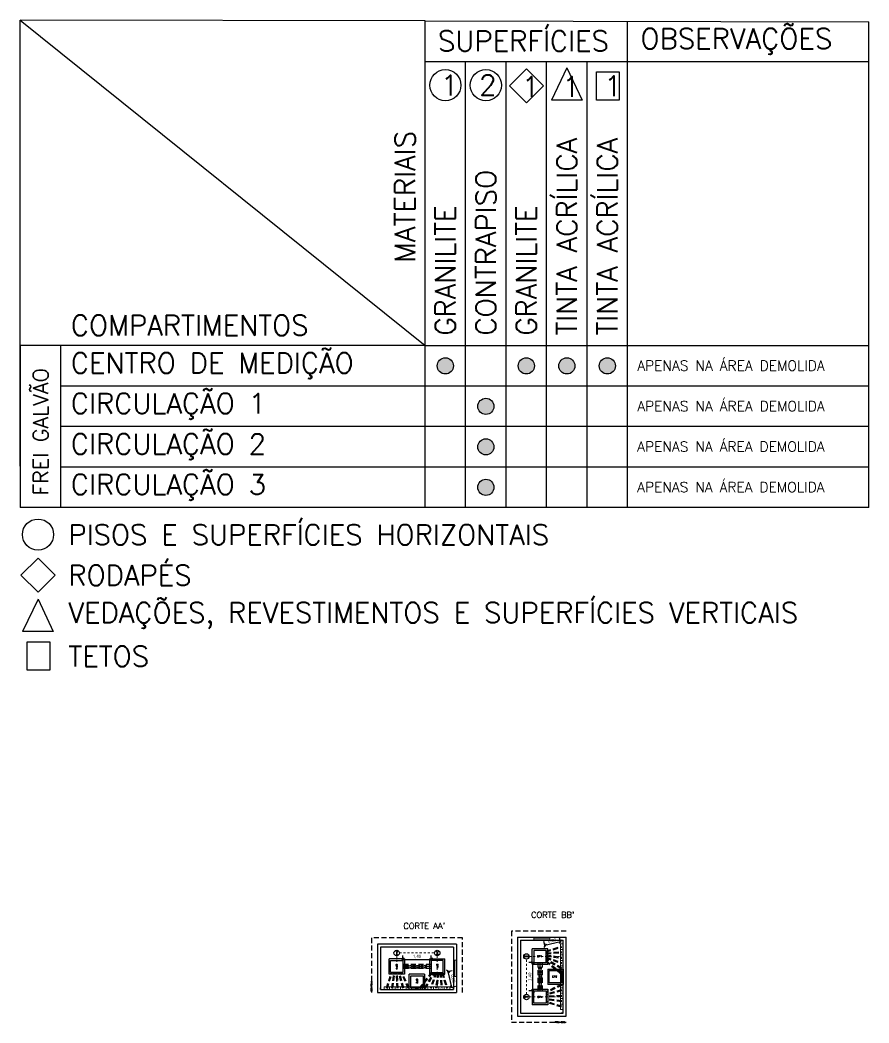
# Model space of a CAD drawing. Extents: x 0 to 11638, y -6007 to 0.
# Drawn here: x 10134.39 to 10176.32, y -5773.01 to -5723.47 of the extents above; entities that cross this region are included whole.
import ezdxf

# ---------------------------------------------------------------- set-up
doc = ezdxf.new("R2010")
doc.units = 0
doc.linetypes.add('ACAD_ISO02W100', pattern=[15, 12, -3])
doc.linetypes.add('CACHE', pattern=[0.375, 0.25, -0.125])
doc.layers.get('0').update_dxf_attribs({"linetype": 'CONTINUOUS'})
doc.layers.get('Defpoints').update_dxf_attribs({"linetype": 'CONTINUOUS'})
for name, color, linetype in [('035', 5, 'CONTINUOUS'), ('ARQ - Cotas', 1, 'CONTINUOUS'), ('ARQ - Projeções', 253, 'CACHE'), ('Símbolos - Quadro de Acabamentos', 7, 'CONTINUOUS')]:
    doc.layers.add(name, color=color, linetype=linetype)
for name, color, linetype, lineweight in [('ARQ - Esquadrias', 1, 'CONTINUOUS', 9), ('ELE-FIXADOR GELCAM', 160, 'CONTINUOUS', 20), ('Elétrica', 30, 'CONTINUOUS', 20)]:
    doc.layers.add(name, color=color, linetype=linetype, lineweight=lineweight)
doc.styles.add('ROMANS', font='romans.shx', dxfattribs={"height": 0.3})
doc.styles.get("Standard").update_dxf_attribs({"font": 'arial.ttf', "height": 0.15})
doc.dimstyles.get("Standard").update_dxf_attribs({"dimtxt": 0.1, "dimasz": 0.15, "dimexe": 0.2, "dimexo": 0.2, "dimgap": 0.05, "dimtad": 1, "dimzin": 0, "dimtxsty": 'STANDARD', "dimblk": 'OBLIQUE', "dimcen": 0.5, "dimclrd": 256, "dimclre": 256, "dimclrt": 256, "dimadec": 0, "dimazin": 0, "dimtfac": 1, "dimtmove": 0, "dimatfit": 3, "dimfxl": 0.1, "dimfxlon": 1, "dimtfillclr": 256, "dimtolj": 1, "dimtzin": 0, "dimlwd": -1, "dimarcsym": 0})

# ---------------------------------------------------------------- blocks, each defined once
blk = doc.blocks.new('_Oblique')
at = {"layer": 'ARQ - Esquadrias', "color": 0, "lineweight": -2}
blk.add_line((-0.5, -0.5), (0.5, 0.5), dxfattribs=at)
blk = doc.blocks.new('*D1037')
at = {"layer": 'ARQ - Cotas', "lineweight": -2, "transparency": 16777216}
for p, q in [((10155.489, -5770.474), (10155.732, -5770.416)), ((10155.674, -5771.249), (10155.916, -5771.191))]:
    blk.add_line(p, q, dxfattribs=at)
at = {"layer": 'ARQ - Cotas', "transparency": 16777216}
blk.add_line((10155.722, -5771.237), (10155.537, -5770.462), dxfattribs=at)
at = {"layer": 'Defpoints', "color": 0, "lineweight": -2, "transparency": 16777216}
for p in [(10155.295, -5770.52), (10155.537, -5770.462), (10155.48, -5771.295)]:
    blk.add_point(p, dxfattribs=at)
at = {"layer": 'ARQ - Cotas', "transparency": 16777216, "xscale": 0.15, "yscale": 0.15, "zscale": 0.15}
for p, rotation in [((10155.537, -5770.462), 103.4216709591237), ((10155.722, -5771.237), 283.4216709591237)]:
    blk.add_blockref('_Oblique', p, dxfattribs=dict(at, rotation=rotation))
at = {"layer": 'ARQ - Cotas', "lineweight": -2, "transparency": 16777216, "insert": (10155.766, -5770.817), "char_height": 0.15, "attachment_point": 5, "rotation": 283.4217}
blk.add_mtext('\\A1;0,80', dxfattribs=at)
blk = doc.blocks.new('*D1038')
at = {"layer": 'ARQ - Cotas', "lineweight": -2, "transparency": 16777216}
for p, q in [((10153.295, -5769.92), (10153.295, -5769.67)), ((10154.695, -5769.92), (10154.695, -5769.67))]:
    blk.add_line(p, q, dxfattribs=at)
at = {"layer": 'ARQ - Cotas', "transparency": 16777216}
blk.add_line((10153.295, -5769.87), (10154.695, -5769.87), dxfattribs=at)
at = {"layer": 'Defpoints', "color": 0, "lineweight": -2, "transparency": 16777216}
for p in [(10154.695, -5769.87), (10153.295, -5770.12), (10154.695, -5770.12)]:
    blk.add_point(p, dxfattribs=at)
at = {"layer": 'ARQ - Cotas', "transparency": 16777216, "xscale": 0.15, "yscale": 0.15, "zscale": 0.15}
for p, rotation in [((10153.295, -5769.87), 179.998242189779), ((10154.695, -5769.87), 359.998242189779)]:
    blk.add_blockref('_Oblique', p, dxfattribs=dict(at, rotation=rotation))
at = {"layer": 'ARQ - Cotas', "lineweight": -2, "transparency": 16777216, "insert": (10153.995, -5769.73), "char_height": 0.15, "attachment_point": 5, "rotation": 359.9982}
blk.add_mtext('\\A1;1,40', dxfattribs=at)
blk = doc.blocks.new('*D1039')
at = {"layer": 'ARQ - Cotas', "lineweight": -2, "transparency": 16777216}
for p, q in [((10160.325, -5769.231), (10160.268, -5768.989)), ((10161.1, -5769.046), (10161.042, -5768.804))]:
    blk.add_line(p, q, dxfattribs=at)
at = {"layer": 'ARQ - Cotas', "transparency": 16777216}
blk.add_line((10161.089, -5768.998), (10160.314, -5769.183), dxfattribs=at)
at = {"layer": 'Defpoints', "color": 0, "lineweight": -2, "transparency": 16777216}
for p in [(10160.314, -5769.183), (10160.372, -5769.425), (10161.147, -5769.24)]:
    blk.add_point(p, dxfattribs=at)
at = {"layer": 'ARQ - Cotas', "transparency": 16777216, "xscale": 0.15, "yscale": 0.15, "zscale": 0.15}
for p, rotation in [((10160.314, -5769.183), 193.4216709591236), ((10161.089, -5768.998), 13.42167095912369)]:
    blk.add_blockref('_Oblique', p, dxfattribs=dict(at, rotation=rotation))
at = {"layer": 'ARQ - Cotas', "lineweight": -2, "transparency": 16777216, "insert": (10160.669, -5768.954), "char_height": 0.15, "attachment_point": 5, "rotation": 13.4217}
blk.add_mtext('\\A1;0,80', dxfattribs=at)
blk = doc.blocks.new('*D1040')
at = {"layer": 'ARQ - Cotas', "lineweight": -2, "transparency": 16777216}
for p, q in [((10159.772, -5770.025), (10159.522, -5770.025)), ((10159.772, -5771.425), (10159.522, -5771.425))]:
    blk.add_line(p, q, dxfattribs=at)
at = {"layer": 'ARQ - Cotas', "transparency": 16777216}
blk.add_line((10159.722, -5771.425), (10159.722, -5770.025), dxfattribs=at)
at = {"layer": 'Defpoints', "color": 0, "lineweight": -2, "transparency": 16777216}
for p in [(10159.722, -5770.025), (10159.972, -5770.025), (10159.972, -5771.425)]:
    blk.add_point(p, dxfattribs=at)
at = {"layer": 'ARQ - Cotas', "transparency": 16777216, "xscale": 0.15, "yscale": 0.15, "zscale": 0.15}
for p, rotation in [((10159.722, -5770.025), 89.998242189779), ((10159.722, -5771.425), 269.998242189779)]:
    blk.add_blockref('_Oblique', p, dxfattribs=dict(at, rotation=rotation))
at = {"layer": 'ARQ - Cotas', "lineweight": -2, "transparency": 16777216, "insert": (10159.582, -5770.725), "char_height": 0.15, "attachment_point": 5, "rotation": 89.9982}
blk.add_mtext('\\A1;1,40', dxfattribs=at)

msp = doc.modelspace()

# ---------------------------------------------------------------- hatches: boundary and pattern name
at = {"layer": 'Símbolos - Quadro de Acabamentos', "lineweight": -2}
h = msp.add_hatch(color=256, dxfattribs=at)
h.dxf.hatch_style = 1
h.paths.add_polyline_path([(10155.799, -5740.55, 1), (10154.999, -5740.55, 1)])
h = msp.add_hatch(color=256, dxfattribs=at)
h.dxf.hatch_style = 1
h.paths.add_polyline_path([(10159.799, -5740.55, 1), (10158.999, -5740.55, 1)])
h = msp.add_hatch(color=256, dxfattribs=at)
h.dxf.hatch_style = 1
h.paths.add_polyline_path([(10161.799, -5740.55, 1), (10160.999, -5740.55, 1)])
h = msp.add_hatch(color=256, dxfattribs=at)
h.dxf.hatch_style = 1
h.paths.add_polyline_path([(10163.799, -5740.55, 1), (10162.999, -5740.55, 1)])
h = msp.add_hatch(color=256, dxfattribs=at)
h.dxf.hatch_style = 1
h.paths.add_polyline_path([(10157.799, -5742.55, 1), (10156.999, -5742.55, 1)])
h = msp.add_hatch(color=256, dxfattribs=at)
h.dxf.hatch_style = 1
h.paths.add_polyline_path([(10157.799, -5744.55, 1), (10156.999, -5744.55, 1)])
h = msp.add_hatch(color=256, dxfattribs=at)
h.dxf.hatch_style = 1
h.paths.add_polyline_path([(10157.799, -5746.55, 1), (10156.999, -5746.55, 1)])

# ---------------------------------------------------------------- linework, layer by layer
at = {"linetype": 'Continuous'}
for p, q in [((10158.961, -5768.775), (10158.962, -5772.675)), ((10158.962, -5768.775), (10161.362, -5768.775)), ((10159.112, -5768.925), (10159.112, -5772.525)), ((10159.112, -5768.925), (10161.212, -5768.925)), ((10161.212, -5772.525), (10161.212, -5768.925)), ((10161.362, -5772.675), (10161.361, -5768.775)), ((10152.045, -5769.11), (10152.045, -5771.51)), ((10155.945, -5769.11), (10152.045, -5769.11)), ((10152.195, -5769.26), (10152.195, -5771.36)), ((10155.795, -5769.26), (10152.195, -5769.26)), ((10155.795, -5769.26), (10155.795, -5771.36)), ((10155.945, -5769.11), (10155.945, -5771.51)), ((10152.045, -5771.51), (10155.945, -5771.51)), ((10152.195, -5771.36), (10152.195, -5771.266)), ((10152.195, -5771.36), (10155.795, -5771.36)), ((10159.112, -5772.525), (10161.212, -5772.525)), ((10161.212, -5772.525), (10161.118, -5772.525)), ((10158.962, -5772.675), (10161.361, -5772.675))]:
    msp.add_line(p, q, dxfattribs=at)
at = {"layer": 'ARQ - Esquadrias', "linetype": 'Continuous'}
for p, q in [((10159.762, -5768.925), (10159.762, -5768.775)), ((10160.562, -5768.85), (10159.762, -5768.85)), ((10160.562, -5768.925), (10160.562, -5768.775)), ((10155.795, -5769.91), (10155.945, -5769.91)), ((10155.87, -5770.71), (10155.87, -5769.91)), ((10155.795, -5770.71), (10155.945, -5770.71))]:
    msp.add_line(p, q, dxfattribs=at)
at = {"layer": 'ARQ - Projeções', "linetype": 'CACHE'}
for p, q in [((10161.363, -5768.475), (10158.662, -5768.475)), ((10158.662, -5768.475), (10158.662, -5772.975)), ((10151.745, -5768.81), (10151.745, -5771.51)), ((10156.245, -5768.81), (10151.745, -5768.81)), ((10156.245, -5771.511), (10156.245, -5768.81)), ((10158.662, -5772.975), (10161.361, -5772.975))]:
    msp.add_line(p, q, dxfattribs=at)
at = {"layer": 'ELE-FIXADOR GELCAM', "color": 6, "linetype": 'ACAD_ISO02W100', "ltscale": 0.001}
for p, q in [((10153.129, -5769.55), (10154.861, -5769.55)), ((10152.995, -5769.684), (10152.995, -5771.23)), ((10154.995, -5769.685), (10154.995, -5771.23)), ((10159.402, -5771.591), (10159.402, -5769.86)), ((10159.536, -5769.725), (10161.082, -5769.725)), ((10159.536, -5771.725), (10161.082, -5771.725))]:
    msp.add_line(p, q, dxfattribs=at)
at = {"layer": 'Elétrica', "linetype": 'Continuous'}
for p, q in [((10161.082, -5772.345), (10161.082, -5769.105)), ((10161.082, -5769.105), (10161.212, -5769.105)), ((10161.082, -5769.375), (10161.212, -5769.375)), ((10161.082, -5769.645), (10161.212, -5769.645)), ((10161.082, -5769.915), (10161.212, -5769.915)), ((10161.082, -5770.185), (10161.212, -5770.185)), ((10161.082, -5770.455), (10161.212, -5770.455)), ((10161.082, -5770.995), (10161.212, -5770.995)), ((10152.375, -5771.23), (10155.615, -5771.23)), ((10152.375, -5771.23), (10152.375, -5771.36)), ((10152.645, -5771.23), (10152.645, -5771.36)), ((10152.915, -5771.23), (10152.915, -5771.36)), ((10153.185, -5771.23), (10153.185, -5771.36)), ((10153.455, -5771.23), (10153.455, -5771.36)), ((10153.725, -5771.23), (10153.725, -5771.36)), ((10154.265, -5771.23), (10154.265, -5771.36)), ((10154.535, -5771.23), (10154.535, -5771.36)), ((10154.805, -5771.23), (10154.805, -5771.36)), ((10155.075, -5771.23), (10155.075, -5771.36)), ((10155.345, -5771.23), (10155.345, -5771.36)), ((10155.615, -5771.23), (10155.615, -5771.36)), ((10161.082, -5771.265), (10161.212, -5771.265)), ((10161.082, -5771.535), (10161.212, -5771.535)), ((10161.082, -5771.805), (10161.212, -5771.805)), ((10161.082, -5772.075), (10161.212, -5772.075)), ((10161.082, -5772.345), (10161.212, -5772.345))]:
    msp.add_line(p, q, dxfattribs=at)
at = {"layer": 'Elétrica', "lineweight": -2}
for p, q in [((10159.692, -5770.105), (10159.692, -5769.345)), ((10160.452, -5769.345), (10159.692, -5769.345)), ((10160.372, -5769.425), (10159.772, -5769.425)), ((10159.772, -5769.425), (10159.772, -5770.025)), ((10160.372, -5770.025), (10160.372, -5769.425)), ((10160.452, -5770.105), (10160.452, -5769.345)), ((10153.375, -5769.84), (10152.615, -5769.84)), ((10152.615, -5770.6), (10152.615, -5769.84)), ((10152.695, -5770.52), (10152.695, -5769.92)), ((10152.695, -5769.92), (10153.295, -5769.92)), ((10153.295, -5769.92), (10153.295, -5770.52)), ((10153.375, -5769.84), (10153.375, -5770.6)), ((10154.615, -5769.84), (10155.375, -5769.84)), ((10154.615, -5769.84), (10154.615, -5770.6)), ((10154.695, -5769.92), (10154.695, -5770.52)), ((10155.295, -5769.92), (10154.695, -5769.92)), ((10155.295, -5770.52), (10155.295, -5769.92)), ((10155.375, -5770.6), (10155.375, -5769.84)), ((10159.772, -5770.025), (10160.372, -5770.025)), ((10153.295, -5770.52), (10152.695, -5770.52)), ((10154.695, -5770.52), (10155.295, -5770.52)), ((10159.692, -5770.105), (10160.452, -5770.105)), ((10160.452, -5770.345), (10160.452, -5771.105)), ((10160.452, -5770.345), (10161.212, -5770.345)), ((10160.532, -5770.425), (10161.132, -5770.425)), ((10160.532, -5771.025), (10160.532, -5770.425)), ((10161.132, -5770.425), (10161.132, -5771.025)), ((10161.212, -5770.345), (10161.212, -5771.105)), ((10153.375, -5770.6), (10152.615, -5770.6)), ((10154.375, -5770.6), (10153.615, -5770.6)), ((10153.615, -5771.36), (10153.615, -5770.6)), ((10153.695, -5771.28), (10153.695, -5770.68)), ((10153.695, -5770.68), (10154.295, -5770.68)), ((10154.295, -5770.68), (10154.295, -5771.28)), ((10154.375, -5770.6), (10154.375, -5771.36)), ((10154.615, -5770.6), (10155.375, -5770.6)), ((10161.132, -5771.025), (10160.532, -5771.025)), ((10154.375, -5771.36), (10153.615, -5771.36)), ((10154.295, -5771.28), (10153.695, -5771.28)), ((10159.692, -5771.345), (10159.692, -5772.105)), ((10159.692, -5771.345), (10160.452, -5771.345)), ((10159.772, -5771.425), (10160.372, -5771.425)), ((10159.772, -5772.025), (10159.772, -5771.425)), ((10160.372, -5771.425), (10160.372, -5772.025)), ((10161.212, -5771.105), (10160.452, -5771.105)), ((10160.452, -5771.345), (10160.452, -5772.105)), ((10160.372, -5772.025), (10159.772, -5772.025)), ((10160.452, -5772.105), (10159.692, -5772.105))]:
    msp.add_line(p, q, dxfattribs=at)
at = {"layer": 'Elétrica', "linetype": 'CACHE', "lineweight": -2}
for p, q in [((10160.372, -5769.449), (10161.139, -5769.216)), ((10160.372, -5769.501), (10161.154, -5769.264)), ((10160.372, -5769.55), (10161.145, -5769.485)), ((10160.372, -5769.6), (10161.149, -5769.535)), ((10159.972, -5770.025), (10159.972, -5771.425)), ((10160.072, -5770.025), (10160.072, -5771.425)), ((10160.172, -5770.025), (10160.172, -5771.425)), ((10160.372, -5769.65), (10161.15, -5769.755)), ((10160.372, -5769.7), (10161.143, -5769.805)), ((10160.372, -5769.749), (10161.155, -5770.027)), ((10160.372, -5769.802), (10161.138, -5770.074)), ((10161.159, -5770.298), (10160.372, -5769.846)), ((10161.134, -5770.342), (10160.372, -5769.904)), ((10161.162, -5770.571), (10160.372, -5769.943)), ((10161.131, -5770.61), (10160.372, -5770.007)), ((10152.486, -5771.288), (10152.729, -5770.52)), ((10152.534, -5771.303), (10152.781, -5770.52)), ((10152.755, -5771.292), (10152.85, -5770.52)), ((10152.805, -5771.298), (10152.9, -5770.52)), ((10153.025, -5771.297), (10152.97, -5770.52)), ((10153.075, -5771.293), (10153.02, -5770.52)), ((10153.296, -5771.301), (10153.089, -5770.52)), ((10153.344, -5771.289), (10153.141, -5770.52)), ((10153.567, -5771.305), (10153.207, -5770.52)), ((10153.613, -5771.285), (10153.262, -5770.52)), ((10154.695, -5770.12), (10153.295, -5770.12)), ((10154.695, -5770.22), (10153.295, -5770.22)), ((10154.695, -5770.32), (10153.295, -5770.32)), ((10154.11, -5771.28), (10154.713, -5770.52)), ((10154.149, -5771.311), (10154.777, -5770.52)), ((10154.378, -5771.283), (10154.816, -5770.52)), ((10154.422, -5771.307), (10154.874, -5770.52)), ((10154.918, -5770.52), (10154.646, -5771.287)), ((10154.971, -5770.52), (10154.693, -5771.303)), ((10155.02, -5770.52), (10154.915, -5771.292)), ((10155.07, -5770.52), (10154.965, -5771.298)), ((10155.12, -5770.52), (10155.185, -5771.297)), ((10155.17, -5770.52), (10155.235, -5771.293)), ((10155.219, -5770.52), (10155.456, -5771.302)), ((10155.271, -5770.52), (10155.504, -5771.288)), ((10161.136, -5771.107), (10160.372, -5771.458)), ((10161.157, -5771.153), (10160.372, -5771.513)), ((10161.14, -5771.376), (10160.372, -5771.579)), ((10161.153, -5771.424), (10160.372, -5771.631)), ((10161.145, -5771.645), (10160.372, -5771.7)), ((10161.148, -5771.695), (10160.372, -5771.75)), ((10161.15, -5771.915), (10160.372, -5771.82)), ((10161.144, -5771.965), (10160.372, -5771.87)), ((10161.154, -5772.186), (10160.372, -5771.939)), ((10161.139, -5772.234), (10160.372, -5771.991))]:
    msp.add_line(p, q, dxfattribs=at)
at = {"layer": 'Elétrica', "lineweight": -2}
for centre in [(10152.995, -5769.55), (10154.995, -5769.55), (10159.402, -5769.725), (10159.402, -5771.725)]:
    msp.add_circle(centre, 0.134, dxfattribs=at)
at = {"layer": 'Elétrica', "linetype": 'CACHE', "lineweight": -2}
for centre in [(10161.147, -5770.725), (10153.995, -5771.295)]:
    msp.add_circle(centre, 0.05, dxfattribs=at)
at = {"layer": 'Símbolos - Quadro de Acabamentos', "lineweight": -2}
for p, q in [((10134.399, -5745.506), (10134.392, -5723.466)), ((10134.392, -5723.466), (10154.399, -5739.55)), ((10154.399, -5723.506), (10134.399, -5723.466)), ((10154.399, -5747.55), (10154.399, -5723.506)), ((10154.399, -5723.506), (10176.32, -5723.549)), ((10164.399, -5747.55), (10164.399, -5723.525)), ((10176.32, -5747.55), (10176.32, -5723.549)), ((10154.399, -5725.506), (10164.399, -5725.506)), ((10156.399, -5747.55), (10156.399, -5725.506)), ((10158.399, -5747.55), (10158.399, -5725.506)), ((10160.399, -5747.55), (10160.399, -5725.506)), ((10162.399, -5747.55), (10162.399, -5725.506)), ((10164.399, -5725.506), (10176.32, -5725.506)), ((10158.558, -5726.721), (10159.399, -5725.879)), ((10159.399, -5725.879), (10160.24, -5726.721)), ((10161.399, -5725.821), (10160.635, -5727.421)), ((10161.399, -5725.821), (10162.149, -5727.421)), ((10159.399, -5727.562), (10158.558, -5726.721)), ((10160.24, -5726.721), (10159.399, -5727.562)), ((10162.149, -5727.421), (10160.635, -5727.421)), ((10154.399, -5739.55), (10134.399, -5739.55)), ((10134.399, -5739.55), (10134.399, -5747.55)), ((10136.399, -5747.55), (10136.399, -5739.55)), ((10154.399, -5739.55), (10162.399, -5739.55)), ((10162.399, -5739.55), (10170.399, -5739.55)), ((10170.399, -5739.55), (10176.32, -5739.55)), ((10176.32, -5741.55), (10136.399, -5741.55)), ((10176.32, -5743.55), (10136.399, -5743.55)), ((10176.32, -5745.55), (10136.399, -5745.55)), ((10176.32, -5747.55), (10134.399, -5747.55)), ((10134.437, -5750.884), (10135.278, -5750.043)), ((10135.278, -5750.043), (10136.12, -5750.884)), ((10135.278, -5751.726), (10134.437, -5750.884)), ((10136.12, -5750.884), (10135.278, -5751.726)), ((10135.278, -5752.067), (10134.514, -5753.667)), ((10135.278, -5752.067), (10136.028, -5753.667)), ((10136.028, -5753.667), (10134.514, -5753.667))]:
    msp.add_line(p, q, dxfattribs=at)
for points in [[(10162.864, -5727.421), (10162.864, -5726.021), (10163.978, -5726.021), (10163.978, -5727.421)], [(10134.743, -5755.576), (10134.743, -5754.176), (10135.857, -5754.176), (10135.857, -5755.576)]]:
    msp.add_lwpolyline(points, close=True, dxfattribs=at)
for centre, radius in [((10155.399, -5726.685), 0.769), ((10157.399, -5726.685), 0.769), ((10155.399, -5740.55), 0.4), ((10159.399, -5740.55), 0.4), ((10161.399, -5740.55), 0.4), ((10163.399, -5740.55), 0.4), ((10157.399, -5742.55), 0.4), ((10157.399, -5744.55), 0.4), ((10157.399, -5746.55), 0.4), ((10135.278, -5748.884), 0.769)]:
    msp.add_circle(centre, radius, dxfattribs=at)

# ---------------------------------------------------------------- texts
at = {"layer": '035', "color": 0, "char_height": 0.3, "width": 8.42297, "attachment_point": 1, "style": 'ROMANS'}
for s, insert in [("CORTE BB'", (10159.631, -5767.518)), ("CORTE AA'", (10153.322, -5768.065))]:
    msp.add_mtext(s, dxfattribs=dict(at, insert=insert))
at = {"layer": 'ARQ - Projeções', "lineweight": -2, "insert": (10151.78, -5770.502), "char_height": 0.0675, "attachment_point": 1, "rotation": 270, "style": 'ROMANS'}
msp.add_mtext_dynamic_manual_height_columns('\\pxqc;PROJ. COB.', width=1.41912, gutter_width=13.5, heights=[0], dxfattribs=at)
at = {"layer": 'ARQ - Projeções', "lineweight": -2, "insert": (10160.354, -5772.94), "char_height": 0.0675, "attachment_point": 1, "style": 'ROMANS'}
msp.add_mtext_dynamic_manual_height_columns('\\pxqc;PROJ. COB.', width=1.41912, gutter_width=13.5, heights=[0], dxfattribs=at)
at = {"layer": 'Elétrica', "linetype": 'ByBlock', "style": 'ROMANS'}
for s, width, gutter_width, insert, char_height, attachment_point, rotation in [('CI14', 1.41912, 13.5, (10153.037, -5769.449), 0.0675, 1, 270), ('CI10', 1.41912, 13.5, (10155.035, -5769.45), 0.0675, 1, 270), ('CP1', 1.89216, 18, (10155.048, -5770.324), 0.09, 3, 270), ('CP4', 1.89216, 18, (10153.037, -5770.1), 0.09, 1, 270), ('Eletroduto corrugado DN 100', 3.26052, 11.25, (10159.998, -5771.37), 0.05625, 1, 90), ('Eletroduto corrugado DN 100', 3.26052, 11.25, (10160.098, -5771.37), 0.05625, 1, 90), ('CP2', 1.89216, 18, (10154.042, -5770.822), 0.09, 1, 270)]:
    msp.add_mtext_dynamic_manual_height_columns(s, width=width, gutter_width=gutter_width, heights=[0], dxfattribs=dict(at, insert=insert, char_height=char_height, attachment_point=attachment_point, rotation=rotation))
for s, width, gutter_width, insert, char_height, attachment_point in [('CI10', 1.41912, 13.5, (10159.302, -5769.685), 0.0675, 1), ('CP1', 1.89216, 18, (10160.175, -5769.672), 0.09, 3), ('Eletroduto corrugado DN 100', 3.26052, 11.25, (10153.35, -5770.146), 0.05625, 1), ('Eletroduto corrugado DN 100', 3.26052, 11.25, (10153.35, -5770.246), 0.05625, 1), ('CP2', 1.89216, 18, (10160.674, -5770.678), 0.09, 1), ('CI14', 1.41912, 13.5, (10159.3, -5771.683), 0.0675, 1), ('CP4', 1.89216, 18, (10159.951, -5771.683), 0.09, 1)]:
    msp.add_mtext_dynamic_manual_height_columns(s, width=width, gutter_width=gutter_width, heights=[0], dxfattribs=dict(at, insert=insert, char_height=char_height, attachment_point=attachment_point))
at = {"layer": 'Símbolos - Quadro de Acabamentos', "lineweight": -2, "attachment_point": 4, "style": 'ROMANS'}
for s, width, gutter_width, heights, insert, char_height in [('SUPERFÍCIES', 41.89896, 15, [2.5], (10155.033, -5724.506), 1), ('OBSERVAÇÕES', 41.89896, 15, [2.5], (10165.037, -5724.525), 1), ('1', 41.89896, 15, [2.5], (10155.174, -5726.685), 1), ('2', 41.89896, 15, [2.5], (10157.066, -5726.677), 1), ('1', 41.89896, 15, [2.5], (10159.183, -5726.761), 1), ('1', 41.89896, 15, [2.5], (10161.179, -5726.761), 1), ('1', 41.89896, 15, [2.5], (10163.244, -5726.721), 1), ('COMPARTIMENTOS', 41.89896, 15, [2.5], (10136.899, -5738.55), 1), ('CENTRO DE MEDIÇÃO', 41.89896, 15, [2.5], (10136.899, -5740.55), 1), ('APENAS NA ÁREA DEMOLIDA', 20.94948, 7.5, [1.25], (10164.879, -5740.536), 0.5), ('CIRCULAÇÃO 1', 41.89896, 15, [2.5], (10136.899, -5742.55), 1), ('APENAS NA ÁREA DEMOLIDA', 20.94948, 7.5, [1.25], (10164.879, -5742.536), 0.5), ('CIRCULAÇÃO 2', 41.89896, 15, [2.5], (10136.899, -5744.55), 1), ('APENAS NA ÁREA DEMOLIDA', 20.94948, 7.5, [1.25], (10164.875, -5744.536), 0.5), ('CIRCULAÇÃO 3', 41.89896, 15, [2.5], (10136.899, -5746.55), 1), ('APENAS NA ÁREA DEMOLIDA', 20.94948, 7.5, [1.25], (10164.871, -5746.536), 0.5), ('PISOS E SUPERFÍCIES HORIZONTAIS', 41.89896, 15, [2.5], (10136.778, -5748.894), 1), ('RODAPÉS', 41.89896, 15, [2.5], (10136.778, -5750.894), 1), ('VEDAÇÕES, REVESTIMENTOS E SUPERFÍCIES VERTICAIS', 41.89896, 15, [2.5], (10136.778, -5752.894), 1), ('TETOS', 41.89896, 15, [2.5], (10136.778, -5754.894), 1)]:
    msp.add_mtext_dynamic_manual_height_columns(s, width=width, gutter_width=gutter_width, heights=heights, dxfattribs=dict(at, insert=insert, char_height=char_height))
at = {"layer": 'Símbolos - Quadro de Acabamentos', "lineweight": -2, "attachment_point": 4, "rotation": 90, "style": 'ROMANS'}
for s, width, gutter_width, heights, insert, char_height in [('MATERIAIS', 41.89896, 15, [2.5], (10153.399, -5735.454), 1), ('TINTA ACRÍLICA', 41.89896, 15, [2.5], (10161.399, -5739.05), 1), ('TINTA ACRÍLICA', 41.89896, 15, [2.5], (10163.399, -5739.05), 1), ('CONTRAPISO', 41.89896, 15, [2.5], (10157.399, -5739.05), 1), ('GRANILITE', 41.89896, 15, [2.5], (10155.399, -5739.05), 1), ('GRANILITE', 41.89896, 15, [2.5], (10159.399, -5739.05), 1), ('FREI GALVÃO', 31.42422, 11.25, [1.875], (10135.413, -5746.957), 0.75)]:
    msp.add_mtext_dynamic_manual_height_columns(s, width=width, gutter_width=gutter_width, heights=heights, dxfattribs=dict(at, insert=insert, char_height=char_height))

# ---------------------------------------------------------------- dimensions: what is measured, and where the dimension line sits
at = {"layer": 'ARQ - Cotas', "lineweight": -2}
for p1, p2, distance, picture, middle in [((10161.147, -5769.24), (10160.372, -5769.425), -0.249, '*D1039', (10160.669, -5768.954)), ((10153.295, -5770.12), (10154.695, -5770.12), 0.25, '*D1038', (10153.995, -5769.73)), ((10159.972, -5771.425), (10159.972, -5770.025), 0.25, '*D1040', (10159.582, -5770.725)), ((10155.48, -5771.295), (10155.295, -5770.52), -0.249, '*D1037', (10155.766, -5770.817))]:
    dim = msp.add_aligned_dim(p1=p1, p2=p2, distance=distance, dimstyle='STANDARD', dxfattribs=at)
    dim.commit()
    dim.dimension.update_dxf_attribs({"geometry": picture, "text_midpoint": middle})

doc.saveas('drawing.dxf')
